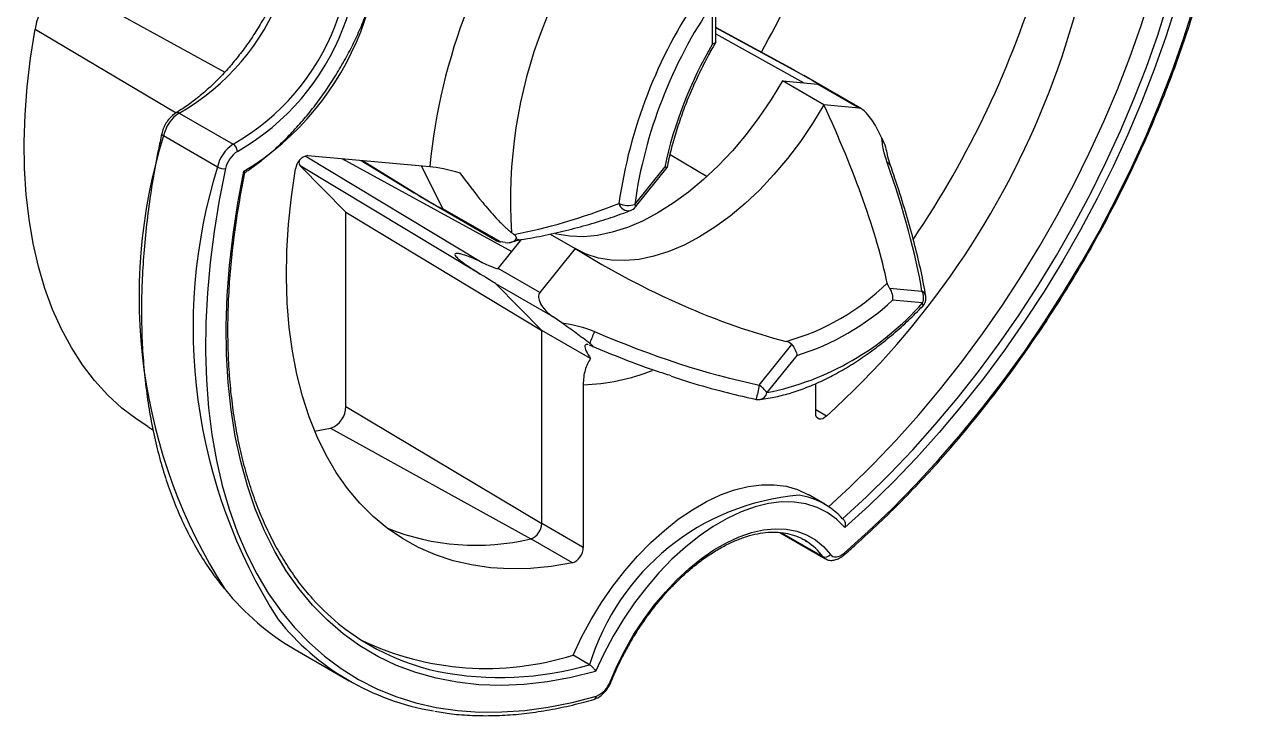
# Model space of a CAD drawing. Header units: millimetres. Extents: x 2881 to 4175, y 614 to 1739.
# Drawn here: x 3381.06 to 3401.71, y 1107.84 to 1119.62 of the extents above; entities that cross this region are included whole.
import ezdxf

# ---------------------------------------------------------------- set-up
doc = ezdxf.new("R2010")
doc.units = ezdxf.units.MM

msp = doc.modelspace()

# ---------------------------------------------------------------- linework, layer by layer
at = {"color": 8, "linetype": 'Continuous', "lineweight": 25}
for p, q in [((3381.8836, 1120.2251), (3384.4713, 1118.802)), ((3381.241, 1119.5305), (3383.6418, 1118.1076)), ((3394.3522, 1118.7316), (3392.8373, 1119.5533)), ((3385.84, 1117.3726), (3388.8568, 1115.5592)), ((3386.8144, 1117.2967), (3387.9602, 1116.5914)), ((3388.1874, 1116.4739), (3387.8241, 1117.2064)), ((3394.7216, 1112.9425), (3394.5367, 1113.0493)), ((3393.9523, 1110.9566), (3394.6563, 1110.5502))]:
    msp.add_line(p, q, dxfattribs=at)
at = {"color": 7, "linetype": 'Continuous', "lineweight": 25}
for p, q in [((3392.8373, 1119.3162), (3392.8373, 1120.0443)), ((3392.7787, 1119.2821), (3392.7787, 1119.9627)), ((3394.1629, 1118.8394), (3392.8373, 1119.5585)), ((3392.8373, 1119.4529), (3394.3362, 1118.6191)), ((3394.1619, 1118.8373), (3394.3522, 1118.7316)), ((3394.6759, 1118.2437), (3393.9688, 1118.6519)), ((3393.9688, 1118.6519), (3394.3362, 1118.6191)), ((3395.3143, 1118.1762), (3394.335, 1118.7415)), ((3394.3362, 1118.6191), (3394.5696, 1118.5982)), ((3395.2767, 1118.19), (3394.5696, 1118.5982)), ((3395.2767, 1118.19), (3394.6759, 1118.2437)), ((3383.6936, 1118.1038), (3384.6129, 1117.5732)), ((3395.6637, 1117.6764), (3395.591, 1117.8216)), ((3384.3465, 1117.1833), (3383.4272, 1117.7139)), ((3385.8859, 1117.3797), (3387.9625, 1117.194)), ((3392.0593, 1117.3979), (3392.6886, 1117.0259)), ((3388.824, 1115.3622), (3385.7555, 1117.2067)), ((3386.5349, 1116.4178), (3385.7555, 1117.2067)), ((3386.4665, 1117.3278), (3389.3632, 1115.7482)), ((3386.794, 1117.2985), (3387.6957, 1116.7435)), ((3391.4537, 1116.5477), (3391.9641, 1117.1826)), ((3391.4682, 1116.504), (3392.0084, 1117.1761)), ((3387.7918, 1116.6869), (3389.1053, 1115.9287)), ((3386.5349, 1116.4178), (3389.8698, 1114.402)), ((3386.5349, 1113.107), (3386.5349, 1116.4178)), ((3389.1651, 1115.9095), (3388.1874, 1116.4739)), ((3389.2494, 1115.8983), (3389.1651, 1115.9095)), ((3389.3632, 1115.7482), (3389.525, 1115.9495)), ((3390.012, 1116.0429), (3390.4378, 1115.7971)), ((3389.1298, 1115.4579), (3389.3632, 1115.7482)), ((3390.4378, 1115.7971), (3389.8369, 1115.0497)), ((3389.8369, 1115.0497), (3389.1298, 1115.4579)), ((3389.8698, 1114.402), (3389.0861, 1115.1952)), ((3390.0638, 1114.6308), (3389.0861, 1115.1952)), ((3395.7925, 1115.1201), (3396.3472, 1115.0705)), ((3396.3567, 1114.8719), (3395.8463, 1114.9175)), ((3390.2117, 1114.529), (3390.0638, 1114.6308)), ((3390.7022, 1113.9215), (3389.8698, 1114.402)), ((3389.8698, 1111.1134), (3389.8698, 1114.402)), ((3390.7089, 1114.1415), (3390.6859, 1114.1494)), ((3393.5748, 1113.4701), (3394.1294, 1114.16)), ((3394.2171, 1113.977), (3393.7067, 1113.3421)), ((3390.5769, 1113.4742), (3390.5769, 1110.7052)), ((3394.5367, 1112.9911), (3394.5367, 1113.4955)), ((3386.5349, 1113.107), (3389.8698, 1111.1134)), ((3383.1587, 1112.7645), (3383.2475, 1112.7107)), ((3386.0021, 1112.6869), (3386.2725, 1112.735)), ((3386.2725, 1112.735), (3389.6849, 1110.8513)), ((3394.6895, 1111.441), (3394.4067, 1111.6043)), ((3390.5769, 1110.7052), (3389.8698, 1111.1134)), ((3393.9215, 1110.9608), (3394.6986, 1110.5123)), ((3390.392, 1110.4431), (3389.6849, 1110.8513)), ((3394.3839, 1110.8076), (3394.3395, 1110.8348)), ((3385.6709, 1108.965), (3386.5902, 1108.4343)), ((3390.6856, 1108.7079), (3390.4027, 1108.8711))]:
    msp.add_line(p, q, dxfattribs=at)
at = {"color": 7, "linetype": 'Continuous', "lineweight": 25, "flags": 128}
for points in [[(3394.7569, 1111.3991), (3395.1167, 1111.7305), (3395.516, 1112.1227), (3395.9077, 1112.5336), (3396.2908, 1112.9622), (3396.6642, 1113.4075), (3397.0271, 1113.8682), (3397.3785, 1114.3432), (3397.7175, 1114.8313), (3398.0433, 1115.3312), (3398.3549, 1115.8415), (3398.6516, 1116.3612), (3398.9326, 1116.8886), (3399.1973, 1117.4226), (3399.4449, 1117.9618), (3399.6747, 1118.5047), (3399.8863, 1119.0499), (3400.079, 1119.5962), (3400.2523, 1120.1419)], [(3394.9937, 1111.1949), (3395.3996, 1111.5672), (3395.7989, 1111.9594), (3396.1906, 1112.3703), (3396.5736, 1112.799), (3396.9471, 1113.2442), (3397.31, 1113.7049), (3397.6614, 1114.1799), (3398.0004, 1114.668), (3398.3261, 1115.1679), (3398.6377, 1115.6783), (3398.9344, 1116.1979), (3399.2155, 1116.7254), (3399.4801, 1117.2594), (3399.7277, 1117.7985), (3399.9576, 1118.3414), (3400.1691, 1118.8867), (3400.3618, 1119.4329), (3400.5352, 1119.9787)], [(3395.0203, 1110.6096), (3395.4324, 1110.9778), (3395.8385, 1111.3657), (3396.2377, 1111.7722), (3396.629, 1112.1964), (3397.0114, 1112.6373), (3397.3841, 1113.0938), (3397.7462, 1113.5648), (3398.0968, 1114.0493), (3398.435, 1114.546), (3398.7602, 1115.0539), (3399.0714, 1115.5716), (3399.3681, 1116.098), (3399.6494, 1116.6318), (3399.9146, 1117.1718), (3400.1633, 1117.7166), (3400.3947, 1118.265), (3400.6084, 1118.8157), (3400.8037, 1119.3673), (3400.9803, 1119.9186)], [(3400.6742, 1119.9544), (3400.4984, 1119.3998), (3400.3027, 1118.8448), (3400.0877, 1118.2907), (3399.854, 1117.739), (3399.6022, 1117.1913), (3399.3329, 1116.6488), (3399.0468, 1116.113), (3398.7447, 1115.5853), (3398.4274, 1115.0671), (3398.0956, 1114.5598), (3397.7503, 1114.0646), (3397.3924, 1113.5829), (3397.0228, 1113.1159), (3396.6425, 1112.6648), (3396.2524, 1112.2308), (3395.8536, 1111.8151), (3395.4471, 1111.4187), (3395.0339, 1111.0427)], [(3383.1587, 1112.7645), (3382.9775, 1112.8822), (3382.7195, 1113.0794), (3382.4778, 1113.3015), (3382.2532, 1113.5479), (3382.0464, 1113.8178), (3381.8578, 1114.1105), (3381.6881, 1114.4251), (3381.5378, 1114.7608), (3381.4071, 1115.1165), (3381.2967, 1115.4913), (3381.2066, 1115.8841), (3381.1373, 1116.2938), (3381.0889, 1116.7192), (3381.0616, 1117.1591), (3381.0553, 1117.6122), (3381.0702, 1118.0772), (3381.1062, 1118.5529), (3381.1632, 1119.0378), (3381.241, 1119.5305)], [(3393.9688, 1118.6519), (3393.7771, 1118.3349), (3393.5704, 1118.0295), (3393.3502, 1117.7381), (3393.1184, 1117.4631), (3392.8768, 1117.2065), (3392.6271, 1116.9703), (3392.3713, 1116.7564), (3392.1115, 1116.5665), (3391.8497, 1116.4019), (3391.5879, 1116.2641), (3391.3281, 1116.1541), (3391.0723, 1116.0728), (3390.8227, 1116.0206), (3390.581, 1115.9982), (3390.3492, 1116.0056), (3390.1291, 1116.0429), (3390.1024, 1116.0496)], [(3394.6759, 1118.2437), (3394.4842, 1117.9267), (3394.2775, 1117.6213), (3394.0573, 1117.3299), (3393.8255, 1117.0549), (3393.5839, 1116.7982), (3393.3342, 1116.5621), (3393.0784, 1116.3482), (3392.8187, 1116.1583), (3392.5568, 1115.9937), (3392.295, 1115.8559), (3392.0352, 1115.7459), (3391.7794, 1115.6645), (3391.5298, 1115.6124), (3391.2881, 1115.59), (3391.0563, 1115.5974), (3390.8362, 1115.6347), (3390.6295, 1115.7014), (3390.4378, 1115.7971)], [(3384.4851, 1117.1591), (3384.3768, 1116.6192), (3384.2888, 1116.0856), (3384.2213, 1115.5594), (3384.1744, 1115.0418), (3384.1482, 1114.5342), (3384.1429, 1114.0378), (3384.1583, 1113.5536), (3384.1946, 1113.0829), (3384.2515, 1112.6267), (3384.3291, 1112.1862), (3384.427, 1111.7624), (3384.545, 1111.3564), (3384.6829, 1110.969), (3384.8404, 1110.6012), (3385.017, 1110.2538), (3385.2124, 1109.9278), (3385.426, 1109.6238), (3385.6575, 1109.3426), (3385.9061, 1109.0848), (3386.1714, 1108.8512), (3386.4527, 1108.6421), (3386.7493, 1108.4582), (3387.0606, 1108.2998), (3387.3857, 1108.1674), (3387.724, 1108.0612), (3388.0746, 1107.9815), (3388.4366, 1107.9285), (3388.8093, 1107.9023), (3389.1918, 1107.903), (3389.583, 1107.9305), (3389.9822, 1107.9849), (3390.3883, 1108.066), (3390.8004, 1108.1735)], [(3390.392, 1110.4431), (3390.0312, 1110.3821), (3389.6778, 1110.348), (3389.333, 1110.3406), (3388.9977, 1110.3602), (3388.673, 1110.4066), (3388.3597, 1110.4796), (3388.0589, 1110.5791), (3387.7714, 1110.7048), (3387.498, 1110.8563), (3387.2396, 1111.0331), (3386.997, 1111.2348), (3386.7707, 1111.4607), (3386.5616, 1111.7101), (3386.3703, 1111.9824), (3386.1972, 1112.2767), (3386.043, 1112.5921), (3385.908, 1112.9277), (3385.7928, 1113.2826), (3385.6975, 1113.6556), (3385.6225, 1114.0457), (3385.568, 1114.4517), (3385.5343, 1114.8724), (3385.5213, 1115.3066), (3385.5291, 1115.753), (3385.5577, 1116.2102), (3385.607, 1116.6769), (3385.6769, 1117.1518)], [(3390.7868, 1108.5909), (3390.3737, 1108.4899), (3389.9672, 1108.417), (3389.5684, 1108.3722), (3389.1783, 1108.3558), (3388.7979, 1108.3677), (3388.4283, 1108.408), (3388.0704, 1108.4765), (3387.7251, 1108.573), (3387.3934, 1108.6974), (3387.0761, 1108.8492), (3386.774, 1109.028), (3386.4879, 1109.2335), (3386.2186, 1109.4651), (3385.9667, 1109.7221), (3385.733, 1110.0039), (3385.518, 1110.3098), (3385.3224, 1110.6389), (3385.1465, 1110.9904), (3384.9909, 1111.3634), (3384.856, 1111.757), (3384.7421, 1112.17), (3384.6495, 1112.6014), (3384.5785, 1113.0501), (3384.5293, 1113.5149), (3384.5019, 1113.9945), (3384.4965, 1114.4879), (3384.5131, 1114.9936), (3384.5515, 1115.5103), (3384.6118, 1116.0367), (3384.6938, 1116.5714), (3384.7972, 1117.113)], [(3394.7216, 1112.9425), (3394.6891, 1112.9163), (3394.6559, 1112.8987), (3394.6239, 1112.8907), (3394.5949, 1112.8927), (3394.5705, 1112.9047), (3394.5521, 1112.9259), (3394.5406, 1112.9553), (3394.5367, 1112.9911)], [(3390.4027, 1108.8711), (3390.5485, 1109.1768), (3390.7112, 1109.4759), (3390.8896, 1109.7659), (3391.0822, 1110.0442), (3391.2872, 1110.3087), (3391.5031, 1110.5569), (3391.7278, 1110.7869), (3391.9596, 1110.9966), (3392.1964, 1111.1843), (3392.4364, 1111.3484), (3392.6773, 1111.4875), (3392.9172, 1111.6004), (3393.154, 1111.6861), (3393.3858, 1111.744), (3393.6106, 1111.7735), (3393.8264, 1111.7745), (3394.0314, 1111.7468), (3394.224, 1111.6907), (3394.4024, 1111.6067), (3394.4067, 1111.6043)], [(3395.0339, 1111.0427), (3394.8928, 1111.1842), (3394.7343, 1111.2993), (3394.5596, 1111.3871), (3394.3704, 1111.4467), (3394.1682, 1111.4776), (3393.955, 1111.4795), (3393.7326, 1111.4525), (3393.5029, 1111.3967), (3393.268, 1111.3127), (3393.0299, 1111.2011), (3392.7908, 1111.0631), (3392.5527, 1110.8997), (3392.3178, 1110.7125), (3392.0881, 1110.5031), (3391.8657, 1110.2734), (3391.6525, 1110.0252), (3391.4504, 1109.761), (3391.2612, 1109.4829), (3391.0865, 1109.1935), (3390.9279, 1108.8953), (3390.7868, 1108.5909)], [(3391.0331, 1108.4191), (3391.1528, 1108.6939), (3391.2893, 1108.9638), (3391.4413, 1109.2265), (3391.6074, 1109.4792), (3391.786, 1109.7197), (3391.9754, 1109.9455), (3392.1737, 1110.1546), (3392.3791, 1110.3449), (3392.5895, 1110.5146), (3392.8031, 1110.6621), (3393.0177, 1110.786), (3393.2312, 1110.885), (3393.4417, 1110.9583), (3393.647, 1111.0051), (3393.8454, 1111.025), (3394.0347, 1111.0178), (3394.2133, 1110.9836), (3394.3794, 1110.9226), (3394.5314, 1110.8355), (3394.6679, 1110.7231), (3394.7876, 1110.5865)], [(3394.7876, 1110.5865), (3394.8072, 1110.5662), (3394.8309, 1110.5523), (3394.8581, 1110.5451), (3394.8881, 1110.5447), (3394.9201, 1110.5512), (3394.9534, 1110.5644), (3394.9871, 1110.5841), (3395.0203, 1110.6096)]]:
    msp.add_lwpolyline(points, dxfattribs=at)
at = {"color": 8, "linetype": 'Continuous', "lineweight": 25, "flags": 128}
for points in [[(3383.4272, 1117.7139), (3383.4147, 1117.7222), (3383.4053, 1117.7308), (3383.3994, 1117.7394), (3383.3971, 1117.7477), (3383.3975, 1117.7518)], [(3391.4537, 1116.5477), (3391.4618, 1116.5353), (3391.4672, 1116.5244), (3391.47, 1116.5154), (3391.4701, 1116.5083), (3391.4682, 1116.504)], [(3396.3588, 1114.8143), (3396.3627, 1114.8197), (3396.3658, 1114.8332), (3396.3638, 1114.8508), (3396.3567, 1114.8719)], [(3394.6987, 1110.5122), (3394.6825, 1110.5232), (3394.6563, 1110.5502)], [(3391.0553, 1108.4227), (3391.0549, 1108.422), (3391.0509, 1108.4195), (3391.0436, 1108.4185), (3391.0331, 1108.4191)]]:
    msp.add_lwpolyline(points, dxfattribs=at)
at = {"color": 7, "linetype": 'Continuous', "lineweight": 25}
for centre, radius, start, end in [((3384.9257, 1123.7343), 14.5747, 312.23083, 5.35781), ((3381.7231, 1121.562), 3.9802, 299.67635, 17.91229), ((3382.2883, 1121.235), 4.8256, 301.32774, 16.2609), ((3397.4646, 1116.62), 8.1283, 133.69172, 183.89692), ((3382.6423, 1121.0313), 3.9802, 299.67635, 17.91229), ((3382.6475, 1121.0253), 4.1138, 299.68723, 17.90141), ((3398.0778, 1116.205), 10.1636, 143.17311, 174.41553), ((3378.6952, 1127.4389), 17.07, 330.90567, 337.50416), ((3382.4589, 1125.2664), 16.5974, 325.88679, 343.41204), ((3382.0279, 1119.4471), 0.7914, 100.50639, 173.94438), ((3399.4591, 1115.3968), 8.3562, 145.63173, 171.95691), ((3399.4038, 1115.4277), 8.0286, 145.60771, 171.98094), ((3398.9786, 1115.6689), 7.176, 149.7665, 167.82214), ((3384.0426, 1117.5795), 0.6299, 123.63955, 167.6731), ((3384.9618, 1117.0488), 0.6299, 123.63955, 167.6731), ((3384.529, 1117.4413), 0.1563, 3.72935, 57.53178), ((3384.9466, 1117.0582), 0.4724, 123.63955, 167.6731), ((3385.9331, 1117.1266), 0.2575, 100.57027, 174.38524), ((3384.4505, 1117.3699), 0.2137, 240.86678, 279.32706), ((3391.342, 1116.8891), 0.3592, 244.07999, 288.11916), ((3391.3123, 1116.6293), 0.2, 290.34549, 321.20543), ((3392.9532, 1118.0733), 4.0075, 285.64788, 314.34674), ((3392.7711, 1118.0228), 4.7733, 281.30345, 318.69118), ((3392.9843, 1117.9939), 4.2018, 287.06195, 312.93268), ((3396.1312, 1114.9607), 0.2423, 338.49826, 26.96229), ((3396.2152, 1114.9535), 0.2, 315.896, 0), ((3396.2152, 1114.9535), 0.2, 0, 9.70759), ((3393.2728, 1113.2478), 2.7483, 155.61975, 160.17815), ((3393.1763, 1112.9272), 0.6734, 38.03781, 53.72477), ((3393.5653, 1113.4237), 0.2, 258.11452, 277.00085), ((3386.1303, 1113.1139), 0.4047, 290.57407, 359.02254), ((3394.0554, 1110.3435), 1.267, 42.22109, 81.01363), ((3388.7505, 1114.8296), 4.0866, 248.32656, 283.2173), ((3389.5846, 1111.1183), 0.2852, 290.57407, 359.02254), ((3390.2918, 1110.7101), 0.2852, 290.57407, 359.02254), ((3394.6998, 1110.6484), 0.1074, 246.09948, 324.81576), ((3387.8552, 1112.7189), 4.3431, 218.93054, 239.80658), ((3388.9509, 1112.524), 4.0211, 221.59004, 257.88285), ((3388.7357, 1112.152), 4.2904, 218.52872, 260.50016), ((3388.9242, 1113.5739), 4.9298, 244.48075, 287.4528), ((3390.643, 1108.5557), 0.4134, 292.3881, 340.70381)]:
    msp.add_arc(centre, radius, start, end, dxfattribs=at)
at = {"color": 8, "linetype": 'Continuous', "lineweight": 25}
for centre, radius, start, end in [((3383.6647, 1118.0665), 0.0473, 52.28747, 117.01458), ((3392.2258, 1114.9759), 9.2148, 162.7147, 212.75897), ((3393.1634, 1114.4443), 9.2326, 162.74237, 212.53024), ((3395.73, 1117.1754), 0.0883, 22.35876, 73.73041), ((3391.3512, 1116.6113), 0.1722, 195.23696, 280.25594), ((3389.4984, 1116.0865), 0.1395, 242.69981, 278.67639), ((3396.2952, 1114.9627), 0.1197, 11.79245, 64.26988), ((3390.4251, 1117.1575), 3.6864, 272.35951, 291.20455), ((3446.1135, 1102.3453), 53.7036, 168.04453, 168.30834), ((3393.5607, 1113.3713), 0.1489, 281.23016, 348.68338), ((3394.5962, 1107.5232), 4.0862, 94.81383, 163.14663), ((3393.81, 1109.9274), 1.0508, 36.35124, 56.89457), ((3394.9896, 1110.5964), 0.0334, 319.33029, 23.17178), ((3389.1566, 1114.0093), 5.5176, 259.03199, 286.08835), ((3390.7337, 1108.181), 0.0671, 290.9018, 353.56975)]:
    msp.add_arc(centre, radius, start, end, dxfattribs=at)
at = {"color": 7, "linetype": 'Continuous', "lineweight": 25}
for centre, major_axis, ratio, start_param, end_param in [((3386.3969, 1123.0932), (8.1736, -4.4948), 0.0052984, 6.2711143, 6.5177735), ((3391.4501, 1119.8326), (-4.0491, 6.6443), 0.2690752, 3.7925819, 4.3116304), ((3395.451, 1117.8664), (-0.1948, 0.3196), 0.2693801, 4.4110851, 6.0866012), ((3385.8413, 1117.3282), (0.075, 0.1299), 0.5774614, 2.1913395, 2.9845734), ((3390.3807, 1121.819), (-5.5534, 9.1351), 0.2666187, 3.7345113, 4.0366008), ((3380.2146, 1121.2921), (7.973, -4.8192), 0.007461, 6.0482504, 6.2949096), ((3389.2687, 1116.0653), (0.2051, 0.0922), 0.6239313, 3.5641942, 3.9307946), ((3391.5956, 1119.9166), (6.6, -4.9842), 0.490641, 4.9019723, 5.4210208), ((3381.0985, 1120.0345), (8.0317, -4.5761), 0.0208798, 6.0331734, 6.2798326), ((3381.0985, 1120.0345), (7.988, -4.8399), 0.0030923, 0.01228, 0.2589392), ((3390.1526, 1114.8077), (0.3174, -0.2397), 0.4912426, 3.1267003, 4.8022164), ((3389.6582, 1121.402), (9.0703, -6.8524), 0.4858011, 5.1794186, 5.4815082)]:
    msp.add_ellipse(centre, major_axis=major_axis, ratio=ratio, start_param=start_param, end_param=end_param, dxfattribs=at)
for points, knots in [([(3395.015, 1110.5747), (3395.0843, 1110.6352), (3395.2853, 1110.8106), (3395.6143, 1111.1149), (3395.9992, 1111.4924), (3396.3774, 1111.8867), (3396.748, 1112.2965), (3397.1104, 1112.7211), (3397.4637, 1113.1595), (3397.8071, 1113.6108), (3398.1401, 1114.0741), (3398.4618, 1114.5484), (3398.7716, 1115.0326), (3399.0689, 1115.5258), (3399.353, 1116.0268), (3399.6233, 1116.5348), (3399.8792, 1117.0484), (3400.1202, 1117.5668), (3400.3458, 1118.0888), (3400.5555, 1118.6132), (3400.7489, 1119.1391), (3400.9255, 1119.6652), (3401.085, 1120.1905), (3401.227, 1120.7138), (3401.3512, 1121.2341), (3401.4574, 1121.7502), (3401.5453, 1122.2612), (3401.6147, 1122.7658), (3401.6655, 1123.263), (3401.6974, 1123.7519), (3401.7106, 1124.2312), (3401.7048, 1124.7002), (3401.6801, 1125.1576), (3401.6366, 1125.6026), (3401.5743, 1126.0343), (3401.4931, 1126.4515), (3401.4182, 1126.7556), (3401.3709, 1126.9207), (3401.3609, 1126.9555)], [0, 0, 0, 0, 0.0151336, 0.0438751, 0.0726159, 0.1013542, 0.1300904, 0.1588245, 0.187557, 0.2162879, 0.2450176, 0.2737464, 0.3024745, 0.3312023, 0.3599299, 0.3886577, 0.4173858, 0.4461146, 0.4748444, 0.5035754, 0.5323078, 0.5610421, 0.5897784, 0.618517, 0.6472582, 0.6760021, 0.704749, 0.7334989, 0.7622519, 0.791008, 0.8197669, 0.8485283, 0.8772915, 0.9060558, 0.9348192, 0.9635801, 0.9923362, 1, 1, 1, 1]), ([(3385.4888, 1122.8062), (3385.5042, 1122.7817), (3385.5498, 1122.7093), (3385.6137, 1122.5741), (3385.674, 1122.3953), (3385.7167, 1122.1999), (3385.7416, 1121.9898), (3385.7483, 1121.7668), (3385.7367, 1121.5326), (3385.7069, 1121.2894), (3385.6589, 1121.0393), (3385.5931, 1120.7846), (3385.51, 1120.5275), (3385.4104, 1120.2703), (3385.2951, 1120.0154), (3385.1651, 1119.765), (3385.0216, 1119.5215), (3384.8658, 1119.287), (3384.6991, 1119.0636), (3384.5232, 1118.8533), (3384.3395, 1118.6581), (3384.1499, 1118.4794), (3383.9561, 1118.3194), (3383.7866, 1118.1971), (3383.6823, 1118.1327), (3383.6436, 1118.1088)], [0, 0, 0, 0, 0.0234723, 0.0692292, 0.1147297, 0.1600039, 0.2051574, 0.2502632, 0.2953611, 0.3404728, 0.3856124, 0.4307841, 0.4759865, 0.5212152, 0.5664643, 0.6117268, 0.6569955, 0.7022627, 0.7475187, 0.7927561, 0.8379674, 0.8831456, 0.9282846, 0.9733802, 1, 1, 1, 1]), ([(3384.8153, 1117.0932), (3384.8327, 1117.1046), (3384.9246, 1117.1646), (3385.0894, 1117.2877), (3385.307, 1117.4695), (3385.5192, 1117.6701), (3385.7246, 1117.8872), (3385.9217, 1118.1192), (3386.1091, 1118.3647), (3386.2856, 1118.6217), (3386.4499, 1118.8885), (3386.6009, 1119.1632), (3386.7374, 1119.4438), (3386.8586, 1119.7284), (3386.9635, 1120.015), (3387.0513, 1120.3015), (3387.1215, 1120.586), (3387.1734, 1120.8664), (3387.2066, 1121.1409), (3387.2209, 1121.4074), (3387.2159, 1121.6642), (3387.1916, 1121.9093), (3387.1482, 1122.1412), (3387.085, 1122.357), (3387.0201, 1122.5227), (3386.9713, 1122.6108), (3386.956, 1122.6386)], [0, 0, 0, 0, 0.01033404, 0.05443041, 0.09851233, 0.1425721, 0.18661013, 0.23062902, 0.27463256, 0.31862524, 0.36261182, 0.40659729, 0.45058597, 0.494582, 0.53859052, 0.58261662, 0.62666518, 0.67074061, 0.71484624, 0.75898343, 0.80315001, 0.84733792, 0.89152395, 0.93567071, 0.97972653, 1, 1, 1, 1]), ([(3392.0098, 1117.1776), (3392.0151, 1117.2046), (3392.0397, 1117.3311), (3392.0961, 1117.5609), (3392.1859, 1117.867), (3392.2931, 1118.1746), (3392.4163, 1118.4818), (3392.5556, 1118.7863), (3392.6949, 1119.0618), (3392.7937, 1119.2319), (3392.8359, 1119.3046)], [0, 0, 0, 0, 0.0386344, 0.1808656, 0.3232247, 0.4656901, 0.6082447, 0.7508685, 0.8935404, 1, 1, 1, 1]), ([(3392.8352, 1119.3161), (3392.8359, 1119.3142), (3392.8392, 1119.3042), (3392.822, 1119.2914), (3392.797, 1119.284), (3392.7794, 1119.2822), (3392.7787, 1119.2821)], [0, 0, 0, 0, 0.0964596, 0.5157199, 0.9798165, 1, 1, 1, 1]), ([(3383.6436, 1118.1088), (3383.6292, 1118.0994), (3383.5889, 1118.073), (3383.5279, 1118.0139), (3383.4673, 1117.9306), (3383.4216, 1117.8408), (3383.4052, 1117.7804), (3383.3975, 1117.7519)], [0, 0, 0, 0, 0.1246647, 0.3499822, 0.5744969, 0.7991311, 1, 1, 1, 1]), ([(3383.3975, 1117.7519), (3383.3782, 1117.6611), (3383.3222, 1117.3981), (3383.2434, 1116.9663), (3383.1673, 1116.4593), (3383.1101, 1115.9594), (3383.0716, 1115.4675), (3383.0519, 1114.9847), (3383.0511, 1114.5121), (3383.0692, 1114.0505), (3383.1062, 1113.6011), (3383.1621, 1113.1647), (3383.2366, 1112.7423), (3383.3298, 1112.3348), (3383.4413, 1111.9432), (3383.5711, 1111.5682), (3383.7187, 1111.2107), (3383.8839, 1110.8714), (3384.0666, 1110.5516), (3384.2572, 1110.2611), (3384.3948, 1110.0875), (3384.4595, 1110.006)], [0, 0, 0, 0, 0.0285999, 0.082923, 0.1372546, 0.1915921, 0.2459353, 0.3002842, 0.3546379, 0.4089957, 0.463356, 0.5177161, 0.5720726, 0.6264216, 0.6807578, 0.7350754, 0.7893671, 0.8436255, 0.8978427, 0.9520114, 1, 1, 1, 1]), ([(3395.6637, 1117.6764), (3395.686, 1117.6254), (3395.725, 1117.5366), (3395.7467, 1117.4381), (3395.756, 1117.3961)], [0, 0, 0, 0, 0.5737143, 1, 1, 1, 1]), ([(3395.8122, 1117.2088), (3395.8078, 1117.221), (3395.7854, 1117.2842), (3395.7662, 1117.3485), (3395.7583, 1117.3948), (3395.758, 1117.3967)], [0, 0, 0, 0, 0.1872207, 0.968087, 1, 1, 1, 1]), ([(3392.0088, 1117.1779), (3392.0067, 1117.1761), (3392.0023, 1117.1723), (3391.9797, 1117.1778), (3391.9647, 1117.1824), (3391.9641, 1117.1826)], [0, 0, 0, 0, 0.4521321, 0.9771663, 1, 1, 1, 1]), ([(3396.4124, 1114.9873), (3396.3999, 1115.0573), (3396.3627, 1115.2656), (3396.2842, 1115.6252), (3396.1694, 1116.075), (3396.0302, 1116.5523), (3395.9067, 1116.9341), (3395.8298, 1117.1565), (3395.8116, 1117.209)], [0, 0, 0, 0, 0.0990231, 0.2941902, 0.4973985, 0.7099495, 0.9314569, 1, 1, 1, 1]), ([(3385.9609, 1109.8438), (3385.9423, 1109.8636), (3385.8484, 1109.9632), (3385.6944, 1110.1637), (3385.5001, 1110.4454), (3385.3236, 1110.7486), (3385.1636, 1111.0703), (3385.0208, 1111.4105), (3384.8955, 1111.7682), (3384.7879, 1112.1427), (3384.6983, 1112.5332), (3384.6269, 1112.9388), (3384.5738, 1113.3586), (3384.5392, 1113.7917), (3384.5232, 1114.2372), (3384.5258, 1114.694), (3384.547, 1115.1612), (3384.5869, 1115.6376), (3384.6451, 1116.1222), (3384.7211, 1116.6055), (3384.7817, 1116.9305), (3384.8156, 1117.091), (3384.8161, 1117.0933)], [0, 0, 0, 0, 0.0136503, 0.0688609, 0.1240072, 0.1790891, 0.2341114, 0.2890813, 0.3440079, 0.3989, 0.4537663, 0.5086142, 0.56345, 0.6182788, 0.6731046, 0.7279299, 0.7827567, 0.8375867, 0.892421, 0.9472603, 0.9992221, 1, 1, 1, 1]), ([(3384.7972, 1117.113), (3384.7975, 1117.1127), (3384.8048, 1117.1066), (3384.8134, 1117.0984), (3384.8178, 1117.0927), (3384.8156, 1117.0929), (3384.8155, 1117.0929)], [0, 0, 0, 0, 0.0232417, 0.5547789, 0.9663539, 1, 1, 1, 1]), ([(3388.4776, 1117.0868), (3388.5957, 1116.921), (3388.7236, 1116.7526), (3388.9355, 1116.4948), (3389.0101, 1116.4073), (3389.1308, 1116.2759), (3389.1728, 1116.2319), (3389.2608, 1116.1461), (3389.3075, 1116.1036), (3389.3551, 1116.0676)], [0, 0, 0, 0, 0.5, 0.5, 0.75, 0.75, 0.875, 0.875, 1, 1, 1, 1]), ([(3387.9602, 1116.5914), (3387.8922, 1116.6291), (3387.7994, 1116.6807), (3387.718, 1116.7309), (3387.6962, 1116.7444)], [0, 0, 0, 0, 0.73290535, 1, 1, 1, 1]), ([(3389.5195, 1115.9486), (3389.5902, 1115.9604), (3389.7909, 1115.9939), (3390.1255, 1116.0634), (3390.5207, 1116.1622), (3390.9003, 1116.2742), (3391.1873, 1116.3705), (3391.3442, 1116.428), (3391.3818, 1116.4418)], [0, 0, 0, 0, 0.1212132, 0.3445235, 0.5585925, 0.7629153, 0.9431971, 1, 1, 1, 1]), ([(3389.2494, 1115.8983), (3389.2965, 1115.8921), (3389.3325, 1115.8976), (3389.3935, 1115.9203), (3389.4197, 1115.9361), (3389.4344, 1115.9625)], [0, 0, 0, 0, 0.5, 0.5, 1, 1, 1, 1]), ([(3389.3556, 1115.906), (3389.3942, 1115.9184), (3389.4536, 1115.9374), (3389.5014, 1115.9448), (3389.5181, 1115.9473)], [0, 0, 0, 0, 0.6504312, 1, 1, 1, 1]), ([(3389.4344, 1115.9625), (3389.4368, 1115.9668), (3389.4385, 1115.9717), (3389.4384, 1115.978), (3389.4384, 1115.9815), (3389.4378, 1115.9856), (3389.4361, 1115.9904), (3389.4349, 1115.9937), (3389.4332, 1115.9973), (3389.4307, 1116.0013), (3389.4288, 1116.0044), (3389.4264, 1116.0078), (3389.4236, 1116.0112), (3389.4208, 1116.0146), (3389.4174, 1116.0181), (3389.414, 1116.0215), (3389.4097, 1116.0256), (3389.4051, 1116.0296), (3389.4005, 1116.0332), (3389.399, 1116.0344), (3389.3975, 1116.0355), (3389.3961, 1116.0366)], [0, 0, 0, 0, 0.00004878296, 0.00004878296, 0.00004878296, 0.00007663072, 0.00007663072, 0.00007663072, 0.00009554577, 0.00009554577, 0.00009554577, 0.00011004915, 0.00011004915, 0.00011004915, 0.0001246182, 0.0001246182, 0.0001246182, 0.00014250013, 0.00014250013, 0.00014250013, 0.00014830304, 0.00014830304, 0.00014830304, 0.00014830304]), ([(3388.8568, 1115.5592), (3388.7791, 1115.5954), (3388.7008, 1115.6302), (3388.5818, 1115.6756), (3388.5419, 1115.6896), (3388.4817, 1115.7058), (3388.4615, 1115.7105), (3388.4315, 1115.7137), (3388.4215, 1115.7143), (3388.4024, 1115.7115), (3388.3907, 1115.7074), (3388.392, 1115.6821), (3388.4011, 1115.6707), (3388.417, 1115.6514), (3388.4257, 1115.6426), (3388.4518, 1115.6177), (3388.4699, 1115.6028), (3388.5249, 1115.5595), (3388.5622, 1115.533), (3388.6742, 1115.4564), (3388.7492, 1115.4088), (3388.824, 1115.3622)], [0, 0, 0, 0, 0.25, 0.25, 0.375, 0.375, 0.4375, 0.4375, 0.46875, 0.46875, 0.5, 0.5, 0.53125, 0.53125, 0.5625, 0.5625, 0.625, 0.625, 0.75, 0.75, 1, 1, 1, 1]), ([(3395.7545, 1115.2074), (3395.7575, 1115.1929), (3395.7624, 1115.1773), (3395.7695, 1115.1613), (3395.7754, 1115.1478), (3395.7832, 1115.1337), (3395.7925, 1115.1201)], [0, 0, 0, 0, 0.00006050247, 0.00006050247, 0.00006050247, 0.00011136818, 0.00011136818, 0.00011136818, 0.00011136818]), ([(3393.5897, 1113.2252), (3393.6356, 1113.2316), (3393.7671, 1113.2497), (3393.9883, 1113.2987), (3394.2535, 1113.3796), (3394.5218, 1113.4846), (3394.7918, 1113.6129), (3395.0621, 1113.7637), (3395.3312, 1113.9362), (3395.5979, 1114.1293), (3395.8607, 1114.3423), (3396.1154, 1114.5696), (3396.2789, 1114.7339), (3396.3589, 1114.8143)], [0, 0, 0, 0, 0.0508079, 0.1455109, 0.2404698, 0.3357195, 0.4311474, 0.5266639, 0.6221992, 0.717707, 0.8131675, 0.9085718, 1, 1, 1, 1]), ([(3390.6874, 1114.1798), (3390.6132, 1114.2379), (3390.5352, 1114.2963), (3390.3762, 1114.4133), (3390.2943, 1114.4722), (3390.2117, 1114.529)], [0, 0, 0, 0, 0.5, 0.5, 1, 1, 1, 1]), ([(3390.6581, 1114.159), (3390.6557, 1114.1598), (3390.6308, 1114.1686), (3390.6184, 1114.1583), (3390.5959, 1114.1313), (3390.6193, 1114.0543), (3390.6744, 1113.9661), (3390.7022, 1113.9215)], [0, 0, 0, 0, 0.0128341, 0.1366729, 0.2639353, 0.6281744, 1, 1, 1, 1]), ([(3390.7374, 1114.1282), (3390.7403, 1114.1268), (3390.743, 1114.1258), (3390.7449, 1114.1252), (3390.7469, 1114.1246), (3390.7483, 1114.1246), (3390.7486, 1114.1252), (3390.7488, 1114.1258), (3390.7483, 1114.127), (3390.7471, 1114.1286), (3390.7456, 1114.1305), (3390.7432, 1114.133), (3390.7403, 1114.1358), (3390.7354, 1114.1405), (3390.7289, 1114.1461), (3390.7221, 1114.1518), (3390.7114, 1114.1608), (3390.6995, 1114.1703), (3390.6874, 1114.1798)], [0, 0, 0, 0, 0.00001678853, 0.00001678853, 0.00001678853, 0.00003385531, 0.00003385531, 0.00003385531, 0.00004908839, 0.00004908839, 0.00004908839, 0.00006741658, 0.00006741658, 0.00006741658, 0.0000991218, 0.0000991218, 0.0000991218, 0.00014899221, 0.00014899221, 0.00014899221, 0.00014899221]), ([(3392.0756, 1113.6285), (3391.9927, 1113.6542), (3391.5376, 1113.7951), (3391.0974, 1113.9784), (3390.7374, 1114.1282)], [0, 0, 0, 0, 0.1820319, 1, 1, 1, 1]), ([(3390.7022, 1113.9215), (3390.6613, 1113.8675), (3390.6297, 1113.8007), (3390.5878, 1113.6503), (3390.5769, 1113.5647), (3390.5769, 1113.4742)], [0, 0, 0, 0, 0.5, 0.5, 1, 1, 1, 1]), ([(3392.0741, 1113.6246), (3392.1307, 1113.6052), (3392.38, 1113.5194), (3392.8071, 1113.3983), (3393.2353, 1113.2901), (3393.4677, 1113.2402), (3393.5241, 1113.228)], [0, 0, 0, 0, 0.1193502, 0.5260088, 0.8848611, 1, 1, 1, 1]), ([(3394.9937, 1111.1949), (3395.0006, 1111.1909), (3395.0071, 1111.1853), (3395.0127, 1111.1785), (3395.0184, 1111.1718), (3395.0232, 1111.1638), (3395.0272, 1111.1553), (3395.0313, 1111.1462), (3395.0345, 1111.1362), (3395.0367, 1111.1261), (3395.0392, 1111.1143), (3395.0404, 1111.102), (3395.0404, 1111.0899), (3395.0403, 1111.0744), (3395.0383, 1111.0589), (3395.0344, 1111.0446), (3395.0343, 1111.0439), (3395.0341, 1111.0433), (3395.0339, 1111.0427)], [0, 0, 0, 0, 0.00002912824, 0.00002912824, 0.00002912824, 0.00005811385, 0.00005811385, 0.00005811385, 0.0000890097, 0.0000890097, 0.0000890097, 0.00012533732, 0.00012533732, 0.00012533732, 0.00017243547, 0.00017243547, 0.00017243547, 0.0001744914, 0.0001744914, 0.0001744914, 0.0001744914]), ([(3391.0552, 1108.4227), (3391.0737, 1108.4675), (3391.1273, 1108.5977), (3391.2279, 1108.8114), (3391.361, 1109.0603), (3391.5077, 1109.3019), (3391.6662, 1109.534), (3391.8352, 1109.7544), (3392.0131, 1109.9612), (3392.1984, 1110.1527), (3392.3892, 1110.327), (3392.5837, 1110.4827), (3392.7803, 1110.6184), (3392.9769, 1110.7331), (3393.1718, 1110.8258), (3393.3632, 1110.896), (3393.5493, 1110.9431), (3393.7286, 1110.9671), (3393.8996, 1110.9679), (3394.0616, 1110.946), (3394.2123, 1110.8991), (3394.3186, 1110.8525), (3394.3703, 1110.8144), (3394.3799, 1110.8074)], [0, 0, 0, 0, 0.0265027, 0.0770639, 0.1276482, 0.1782375, 0.2288224, 0.2793928, 0.3299404, 0.380457, 0.4309347, 0.4813672, 0.5317508, 0.5820867, 0.6323852, 0.6826698, 0.7329724, 0.7833627, 0.8339477, 0.884867, 0.9362589, 0.9881783, 1, 1, 1, 1]), ([(3394.7004, 1110.5151), (3394.713, 1110.5074), (3394.746, 1110.4872), (3394.8105, 1110.4818), (3394.8841, 1110.4946), (3394.9535, 1110.5263), (3394.9956, 1110.5595), (3395.015, 1110.5747)], [0, 0, 0, 0, 0.13358806, 0.35064298, 0.56893846, 0.8026988, 1, 1, 1, 1]), ([(3390.6856, 1108.7079), (3390.6925, 1108.7039), (3390.6999, 1108.6987), (3390.7071, 1108.6929), (3390.7144, 1108.6871), (3390.7217, 1108.6806), (3390.7285, 1108.6737), (3390.7358, 1108.6664), (3390.7428, 1108.6587), (3390.7491, 1108.651), (3390.7566, 1108.642), (3390.7632, 1108.6328), (3390.7689, 1108.6241), (3390.7763, 1108.6128), (3390.7822, 1108.6019), (3390.7863, 1108.5922), (3390.7865, 1108.5917), (3390.7866, 1108.5913), (3390.7868, 1108.5909)], [0, 0, 0, 0, 0.00002912824, 0.00002912824, 0.00002912824, 0.00005811385, 0.00005811385, 0.00005811385, 0.0000890097, 0.0000890097, 0.0000890097, 0.00012533732, 0.00012533732, 0.00012533732, 0.00017243547, 0.00017243547, 0.00017243547, 0.0001744914, 0.0001744914, 0.0001744914, 0.0001744914]), ([(3390.7577, 1108.1183), (3390.7735, 1108.1238), (3390.8162, 1108.1386), (3390.8828, 1108.1817), (3390.9532, 1108.2496), (3391.0137, 1108.332), (3391.0416, 1108.3929), (3391.0552, 1108.4227)], [0, 0, 0, 0, 0.12785254, 0.34383945, 0.56556364, 0.78762424, 1, 1, 1, 1]), ([(3388.0499, 1107.9144), (3388.1437, 1107.8992), (3388.3527, 1107.8651), (3388.6884, 1107.8413), (3389.0541, 1107.8376), (3389.4281, 1107.8589), (3389.8093, 1107.9043), (3390.1971, 1107.9742), (3390.5142, 1108.0492), (3390.7021, 1108.1025), (3390.7577, 1108.1183)], [0, 0, 0, 0, 0.1122608, 0.2501974, 0.3882748, 0.5264889, 0.6648277, 0.8032747, 0.9418112, 1, 1, 1, 1])]:
    msp.add_open_spline(points, degree=3, knots=knots, dxfattribs=at)
for points in [[(3395.7547, 1117.2601), (3395.7024, 1117.4101), (3395.6725, 1117.5486), (3395.6637, 1117.6764)], [(3387.9625, 1117.194), (3388.0997, 1117.1817), (3388.2774, 1117.1451), (3388.4776, 1117.0868)], [(3389.3961, 1116.0366), (3389.9516, 1116.1425), (3390.5456, 1116.3094), (3391.185, 1116.566)], [(3389.3551, 1116.0676), (3389.3688, 1116.0573), (3389.3824, 1116.047), (3389.3961, 1116.0366)], [(3395.7925, 1115.1201), (3395.8338, 1115.0601), (3395.8531, 1114.9811), (3395.8463, 1114.9175)], [(3390.2117, 1114.529), (3390.4048, 1114.5077), (3390.5909, 1114.4593), (3390.7696, 1114.3823)], [(3390.7374, 1114.1282), (3390.7279, 1114.1326), (3390.7184, 1114.137), (3390.7089, 1114.1415)], [(3394.1294, 1114.16), (3394.1051, 1114.1883), (3394.0705, 1114.205), (3394.0341, 1114.2143)], [(3394.1294, 1114.16), (3394.1777, 1114.104), (3394.2102, 1114.0326), (3394.2171, 1113.977)]]:
    msp.add_open_spline(points, degree=3, dxfattribs=at)

doc.saveas('drawing.dxf')
